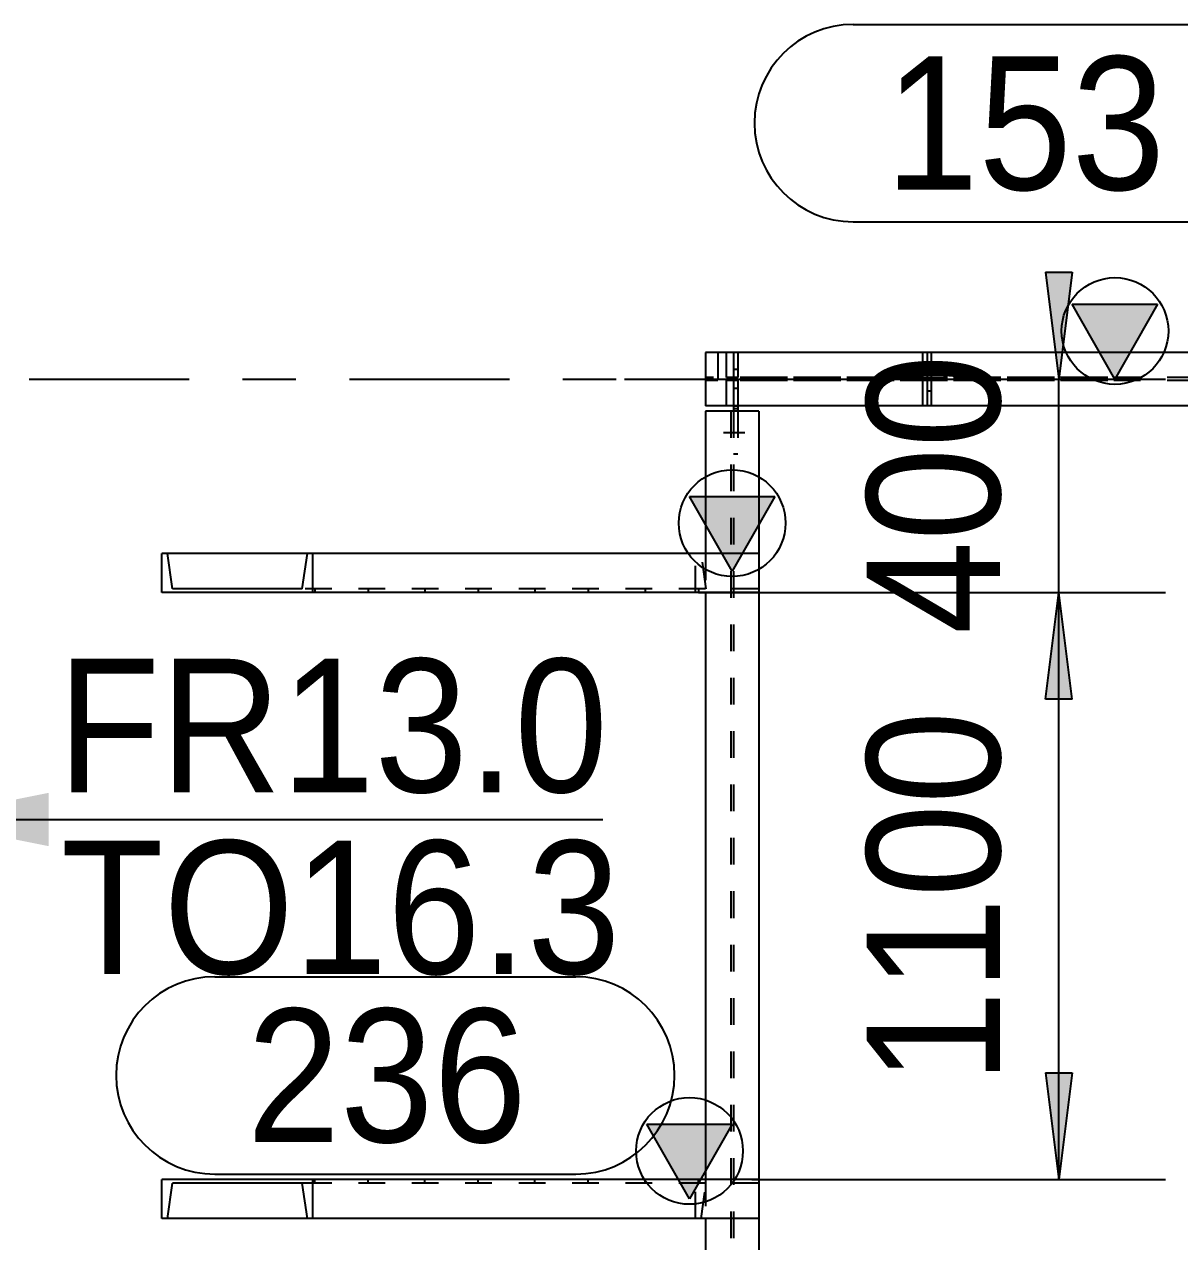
# Model space of a CAD drawing. Header units: millimetres. Extents: x 0 to 594, y 0 to 420.
# Drawn here: x 392.62 to 414.26, y 138.63 to 161.44 of the extents above; entities that cross this region are included whole.
import ezdxf

# ---------------------------------------------------------------- set-up
doc = ezdxf.new("R2010")
doc.units = ezdxf.units.MM
doc.header["$MEASUREMENT"] = 0
for name, pattern in [('XKITLINE00', [0]), ('XKITLINE02', [4, 2, -2]), ('XKITLINE03', [6, 3, -1, 1, -1]), ('XKITLINE04', [3, 0.5, -0.5, 0.5, -0.5, 0.5, -0.5])]:
    doc.linetypes.add(name, pattern=pattern)
for name, color, linetype in [('dimension', 7, 'Continuous'), ('grid', 7, 'Continuous'), ('mark', 7, 'Continuous'), ('part1', 7, 'Continuous'), ('text', 7, 'Continuous')]:
    doc.layers.add(name, color=color, linetype=linetype)
doc.styles.add('STYLE_1', font='arial.ttf', dxfattribs={"height": 0.2})

# ---------------------------------------------------------------- blocks, each defined once
blk = doc.blocks.new('*D3366')
at = {"layer": 'grid', "color": 4, "linetype": 'XKITLINE03'}
blk.add_line((1247.14, 1693.943), (1630.763, 1693.943), dxfattribs=at)
blk = doc.blocks.new('*D3384')
at = {"layer": 'part1', "color": 0, "linetype": 'XKITLINE00'}
for p, q in [((1572.813, 1693.343), (1571.813, 1693.343)), ((1571.813, 1693.343), (1571.813, 1690.673)), ((1572.813, 1693.343), (1572.813, 1690.673)), ((1572.313, 1690.343), (1571.513, 1691.743)), ((1571.513, 1691.743), (1573.113, 1691.743)), ((1573.113, 1691.743), (1572.313, 1690.343)), ((1571.813, 1689.943), (1571.813, 1678.943)), ((1572.813, 1689.943), (1572.813, 1678.943)), ((1571.813, 1678.213), (1571.813, 1660.743)), ((1572.813, 1678.213), (1572.813, 1660.743))]:
    blk.add_line(p, q, dxfattribs=at)
at = {"layer": 'part1', "color": 2, "linetype": 'XKITLINE04'}
for p, q in [((1572.286, 1693.343), (1572.286, 1660.743)), ((1572.341, 1693.343), (1572.341, 1660.743)), ((1571.813, 1690.673), (1571.813, 1689.943)), ((1572.813, 1690.673), (1572.813, 1689.943)), ((1571.813, 1678.943), (1571.813, 1678.213)), ((1572.813, 1678.943), (1572.813, 1678.213))]:
    blk.add_line(p, q, dxfattribs=at)
at = {"layer": 'part1', "color": 0, "linetype": 'XKITLINE00'}
blk.add_circle((1572.313, 1691.243), 1, dxfattribs=at)
at = {"layer": 'part1', "color": 0}
blk.add_solid([(1571.513, 1691.743), (1573.113, 1691.743), (1571.513, 1691.743), (1572.313, 1690.343)], dxfattribs=at)
blk = doc.blocks.new('*D3391')
at = {"layer": 'part1', "color": 0, "linetype": 'XKITLINE00'}
for p, q in [((1566.555, 1678.873), (1566.555, 1678.943)), ((1567.555, 1678.873), (1567.555, 1678.943))]:
    blk.add_line(p, q, dxfattribs=at)
blk = doc.blocks.new('*D3392')
at = {"layer": 'part1', "color": 0, "linetype": 'XKITLINE00'}
for p, q in [((1568.617, 1678.873), (1568.617, 1678.943)), ((1569.617, 1678.873), (1569.617, 1678.943))]:
    blk.add_line(p, q, dxfattribs=at)
blk = doc.blocks.new('*D3393')
at = {"layer": 'part1', "color": 0, "linetype": 'XKITLINE00'}
for p, q in [((1570.68, 1678.873), (1570.68, 1678.943)), ((1571.68, 1678.873), (1571.68, 1678.943))]:
    blk.add_line(p, q, dxfattribs=at)
blk = doc.blocks.new('*D3398')
at = {"layer": 'part1', "color": 0, "linetype": 'XKITLINE00'}
for p, q in [((1570.68, 1690.013), (1570.68, 1689.943)), ((1571.68, 1690.013), (1571.68, 1689.943))]:
    blk.add_line(p, q, dxfattribs=at)
blk = doc.blocks.new('*D3399')
at = {"layer": 'part1', "color": 0, "linetype": 'XKITLINE00'}
for p, q in [((1568.617, 1690.013), (1568.617, 1689.943)), ((1569.617, 1690.013), (1569.617, 1689.943))]:
    blk.add_line(p, q, dxfattribs=at)
blk = doc.blocks.new('*D3400')
at = {"layer": 'part1', "color": 0, "linetype": 'XKITLINE00'}
for p, q in [((1566.555, 1690.013), (1566.555, 1689.943)), ((1567.555, 1690.013), (1567.555, 1689.943))]:
    blk.add_line(p, q, dxfattribs=at)
blk = doc.blocks.new('*D3401')
at = {"layer": 'part1', "color": 0, "linetype": 'XKITLINE00'}
for p, q in [((1564.492, 1678.873), (1564.492, 1678.943)), ((1565.492, 1678.873), (1565.492, 1678.943))]:
    blk.add_line(p, q, dxfattribs=at)
blk = doc.blocks.new('*D3402')
at = {"layer": 'part1', "color": 0, "linetype": 'XKITLINE00'}
for p, q in [((1564.492, 1690.013), (1564.492, 1689.943)), ((1565.492, 1690.013), (1565.492, 1689.943))]:
    blk.add_line(p, q, dxfattribs=at)
blk = doc.blocks.new('*D3408')
at = {"layer": 'part1', "color": 0, "linetype": 'XKITLINE00'}
for p, q in [((1579.486, 1693.943), (1578.686, 1695.343)), ((1578.686, 1695.343), (1580.286, 1695.343)), ((1580.286, 1695.343), (1579.486, 1693.943)), ((1571.813, 1694.443), (1571.813, 1693.443)), ((1582.043, 1694.443), (1571.813, 1694.443)), ((1581.963, 1694.443), (1581.963, 1693.443)), ((1582.043, 1694.443), (1582.043, 1693.443)), ((1582.043, 1693.443), (1571.813, 1693.443))]:
    blk.add_line(p, q, dxfattribs=at)
at = {"layer": 'part1', "color": 2, "linetype": 'XKITLINE04'}
for p, q in [((1581.963, 1693.97), (1571.813, 1693.97)), ((1581.963, 1693.915), (1571.813, 1693.915)), ((1576.045, 1693.915), (1571.813, 1693.915)), ((1581.663, 1693.97), (1581.663, 1693.915)), ((1581.911, 1693.97), (1581.668, 1693.97))]:
    blk.add_line(p, q, dxfattribs=at)
at = {"layer": 'part1', "color": 0, "linetype": 'XKITLINE00'}
blk.add_circle((1579.486, 1694.843), 1, dxfattribs=at)
at = {"layer": 'part1', "color": 0}
blk.add_solid([(1578.686, 1695.343), (1580.286, 1695.343), (1578.686, 1695.343), (1579.486, 1693.943)], dxfattribs=at)
blk = doc.blocks.new('*D3717')
at = {"layer": 'dimension', "color": 1, "linetype": 'XKITLINE00'}
for p, q in [((1578.182, 1695.943), (1578.432, 1693.943)), ((1578.182, 1695.943), (1578.682, 1695.943)), ((1578.682, 1695.943), (1578.432, 1693.943)), ((1570.298, 1693.943), (1580.432, 1693.943)), ((1578.432, 1689.943), (1578.432, 1693.943)), ((1571.68, 1689.943), (1580.432, 1689.943)), ((1578.182, 1687.943), (1578.432, 1689.943)), ((1578.682, 1687.943), (1578.432, 1689.943)), ((1578.682, 1687.943), (1578.182, 1687.943))]:
    blk.add_line(p, q, dxfattribs=at)
at = {"layer": 'dimension', "color": 1}
for points in [[(1578.432, 1693.943), (1578.182, 1695.943), (1578.432, 1693.943), (1578.682, 1695.943)], [(1578.432, 1689.943), (1578.682, 1687.943), (1578.432, 1689.943), (1578.182, 1687.943)]]:
    blk.add_solid(points, dxfattribs=at)
at = {"layer": 'dimension', "color": 1, "style": 'STYLE_1', "width": 0.9}
blk.add_text('400', height=2.5, rotation=90.0002, dxfattribs=at).set_placement((1577.332, 1689.161))
blk = doc.blocks.new('*D3735')
at = {"layer": 'mark', "color": 1, "linetype": 'XKITLINE00'}
for p, q in [((1574.581, 1700.589), (1581.344, 1700.589)), ((1574.581, 1696.889), (1581.344, 1696.889)), ((1581.663, 1694.443), (1581.344, 1696.889)), ((1581.344, 1696.889), (1581.344, 1696.889))]:
    blk.add_line(p, q, dxfattribs=at)
for centre, start, end in [((1574.581, 1698.739), 90, -90), ((1581.344, 1698.739), -90, 90)]:
    blk.add_arc(centre, 1.85, start, end, dxfattribs=at)
at = {"layer": 'mark', "color": 1, "style": 'STYLE_1', "width": 0.9}
blk.add_text('153', height=2.5, dxfattribs=at).set_placement((1575.181, 1697.489))
blk = doc.blocks.new('*D3738')
at = {"layer": 'part1', "color": 2, "linetype": 'XKITLINE04'}
for p, q in [((1576.045, 1693.915), (1575.965, 1693.915)), ((1575.965, 1693.915), (1575.965, 1693.443)), ((1576.045, 1693.915), (1576.045, 1693.443)), ((1576.045, 1693.715), (1575.965, 1693.715)), ((1576.045, 1693.443), (1575.965, 1693.443))]:
    blk.add_line(p, q, dxfattribs=at)
blk = doc.blocks.new('*D3739')
at = {"layer": 'part1', "color": 2, "linetype": 'XKITLINE04'}
for p, q in [((1575.965, 1694.443), (1575.965, 1693.97)), ((1576.045, 1694.443), (1575.965, 1694.443)), ((1576.045, 1694.443), (1576.045, 1693.97)), ((1576.045, 1694.17), (1575.965, 1694.17)), ((1576.045, 1693.97), (1575.965, 1693.97))]:
    blk.add_line(p, q, dxfattribs=at)
blk = doc.blocks.new('*D3777')
at = {"layer": 'text', "color": 1, "style": 'STYLE_1', "width": 0.9}
blk.add_text('TO16.3', height=2.5, dxfattribs=at).set_placement((1559.738, 1682.794))
blk = doc.blocks.new('*D3779')
at = {"layer": 'text', "color": 1, "linetype": 'XKITLINE00'}
blk.add_line((1557.006, 1685.689), (1569.893, 1685.689), dxfattribs=at)
at = {"layer": 'text', "color": 1}
blk.add_solid([(1557.006, 1685.689), (1559.506, 1686.189), (1557.006, 1685.689), (1559.506, 1685.189)], dxfattribs=at)
at = {"layer": 'text', "color": 1, "style": 'STYLE_1', "width": 0.9}
blk.add_text('FR13.0', height=2.5, dxfattribs=at).set_placement((1559.676, 1686.201))
blk = doc.blocks.new('*D3784')
at = {"layer": 'part1', "color": 0, "linetype": 'XKITLINE00'}
for p, q in [((1572.813, 1690.673), (1561.628, 1690.673)), ((1561.628, 1689.943), (1561.628, 1690.673)), ((1561.825, 1690.013), (1561.732, 1690.673)), ((1564.259, 1690.013), (1564.353, 1690.673)), ((1564.456, 1689.943), (1564.456, 1690.673)), ((1572.813, 1690.673), (1572.813, 1689.943)), ((1572.813, 1689.943), (1561.628, 1689.943)), ((1564.259, 1690.013), (1561.825, 1690.013))]:
    blk.add_line(p, q, dxfattribs=at)
at = {"layer": 'part1', "color": 2, "linetype": 'XKITLINE04'}
for p, q in [((1561.732, 1690.673), (1561.628, 1690.673)), ((1571.628, 1689.943), (1571.628, 1690.673)), ((1571.825, 1690.013), (1571.732, 1690.673)), ((1572.813, 1690.013), (1564.259, 1690.013))]:
    blk.add_line(p, q, dxfattribs=at)
blk = doc.blocks.new('*D3785')
at = {"layer": 'part1', "color": 0, "linetype": 'XKITLINE00'}
for p, q in [((1571.514, 1678.578), (1570.714, 1679.978)), ((1570.714, 1679.978), (1572.314, 1679.978)), ((1572.314, 1679.978), (1571.514, 1678.578)), ((1561.628, 1678.213), (1561.628, 1678.943)), ((1564.456, 1678.943), (1561.628, 1678.943)), ((1572.813, 1678.943), (1564.456, 1678.943)), ((1564.456, 1678.213), (1564.456, 1678.943)), ((1572.813, 1678.943), (1572.813, 1678.213)), ((1561.732, 1678.213), (1561.825, 1678.873)), ((1564.259, 1678.873), (1561.825, 1678.873)), ((1564.353, 1678.213), (1564.259, 1678.873)), ((1572.813, 1678.213), (1561.628, 1678.213))]:
    blk.add_line(p, q, dxfattribs=at)
at = {"layer": 'part1', "color": 2, "linetype": 'XKITLINE04'}
for p, q in [((1571.628, 1678.213), (1571.628, 1678.943)), ((1572.813, 1678.873), (1561.825, 1678.873)), ((1564.456, 1678.873), (1564.259, 1678.873)), ((1571.732, 1678.213), (1571.825, 1678.873)), ((1564.353, 1678.213), (1561.628, 1678.213))]:
    blk.add_line(p, q, dxfattribs=at)
at = {"layer": 'part1', "color": 0, "linetype": 'XKITLINE00'}
blk.add_circle((1571.514, 1679.478), 1, dxfattribs=at)
at = {"layer": 'part1', "color": 0}
blk.add_solid([(1570.714, 1679.978), (1572.314, 1679.978), (1570.714, 1679.978), (1571.514, 1678.578)], dxfattribs=at)
blk = doc.blocks.new('*D3789')
at = {"layer": 'dimension', "color": 1, "linetype": 'XKITLINE00'}
for p, q in [((1571.68, 1689.943), (1580.432, 1689.943)), ((1578.182, 1687.943), (1578.432, 1689.943)), ((1578.432, 1678.943), (1578.432, 1689.943)), ((1578.682, 1687.943), (1578.432, 1689.943)), ((1578.682, 1687.943), (1578.182, 1687.943)), ((1578.182, 1680.943), (1578.432, 1678.943)), ((1578.182, 1680.943), (1578.682, 1680.943)), ((1578.682, 1680.943), (1578.432, 1678.943)), ((1572.68, 1678.943), (1580.432, 1678.943))]:
    blk.add_line(p, q, dxfattribs=at)
at = {"layer": 'dimension', "color": 1}
for points in [[(1578.432, 1689.943), (1578.682, 1687.943), (1578.432, 1689.943), (1578.182, 1687.943)], [(1578.432, 1678.943), (1578.182, 1680.943), (1578.432, 1678.943), (1578.682, 1680.943)]]:
    blk.add_solid(points, dxfattribs=at)
at = {"layer": 'dimension', "color": 1, "style": 'STYLE_1', "width": 0.9}
blk.add_text('1100', height=2.5, rotation=90.0002, dxfattribs=at).set_placement((1577.332, 1680.734))
blk = doc.blocks.new('*D3791')
at = {"layer": 'mark', "color": 1, "linetype": 'XKITLINE00'}
for p, q in [((1562.62, 1682.743), (1569.383, 1682.743)), ((1562.62, 1679.043), (1569.383, 1679.043))]:
    blk.add_line(p, q, dxfattribs=at)
for centre, start, end in [((1562.62, 1680.893), 90, -90), ((1569.383, 1680.893), -90, 90)]:
    blk.add_arc(centre, 1.85, start, end, dxfattribs=at)
at = {"layer": 'mark', "color": 1, "style": 'STYLE_1', "width": 0.9}
blk.add_text('236', height=2.5, dxfattribs=at).set_placement((1563.22, 1679.643))
blk = doc.blocks.new('*D3819')
at = {"layer": 'part1', "color": 2, "linetype": 'XKITLINE04'}
for p, q in [((1572.341, 1694.443), (1572.341, 1693.97)), ((1572.421, 1694.443), (1572.341, 1694.443)), ((1572.421, 1694.443), (1572.421, 1693.97)), ((1572.421, 1694.12), (1572.341, 1694.12)), ((1572.421, 1693.97), (1572.341, 1693.97))]:
    blk.add_line(p, q, dxfattribs=at)
blk = doc.blocks.new('*D3820')
at = {"layer": 'part1', "color": 0, "linetype": 'XKITLINE02'}
blk.add_line((1572.153, 1692.943), (1572.553, 1692.943), dxfattribs=at)
blk.add_line((1572.153, 1692.943), (1572.553, 1692.943), dxfattribs=at)
blk = doc.blocks.new('*D3821')
at = {"layer": 'part1', "color": 2, "linetype": 'XKITLINE04'}
for p, q in [((1572.341, 1693.915), (1572.341, 1693.443)), ((1572.341, 1693.915), (1572.341, 1693.443)), ((1572.421, 1693.915), (1572.341, 1693.915)), ((1572.421, 1693.765), (1572.341, 1693.765)), ((1572.421, 1693.915), (1572.421, 1693.443)), ((1572.421, 1693.915), (1572.421, 1693.443)), ((1572.341, 1693.443), (1572.421, 1693.443)), ((1572.341, 1693.443), (1572.421, 1693.443)), ((1572.341, 1693.443), (1572.421, 1693.443)), ((1572.341, 1693.443), (1572.421, 1693.443)), ((1572.341, 1693.393), (1572.421, 1693.393)), ((1572.341, 1693.343), (1572.341, 1692.543)), ((1572.421, 1693.343), (1572.421, 1692.543)), ((1572.341, 1692.543), (1572.421, 1692.543)), ((1572.341, 1692.543), (1572.421, 1692.543))]:
    blk.add_line(p, q, dxfattribs=at)
at = {"layer": 'part1', "color": 0, "linetype": 'XKITLINE00'}
for p, q in [((1572.341, 1693.443), (1572.341, 1693.343)), ((1572.341, 1693.393), (1572.421, 1693.393)), ((1572.421, 1693.443), (1572.421, 1693.343))]:
    blk.add_line(p, q, dxfattribs=at)
blk = doc.blocks.new('*D3830')
at = {"layer": 'part1', "color": 2, "linetype": 'XKITLINE04'}
for p, q in [((1572.045, 1694.443), (1572.045, 1693.443)), ((1575.67, 1694.443), (1572.045, 1694.443)), ((1572.205, 1693.97), (1572.205, 1694.443)), ((1579.51, 1694.443), (1575.885, 1694.443)), ((1575.885, 1693.97), (1575.885, 1694.443)), ((1576.045, 1694.443), (1576.045, 1693.443)), ((1579.35, 1693.97), (1572.205, 1693.97)), ((1572.205, 1693.443), (1572.205, 1693.915)), ((1579.35, 1693.915), (1572.205, 1693.915)), ((1575.885, 1693.443), (1575.885, 1693.915)), ((1575.67, 1693.443), (1572.045, 1693.443)), ((1579.51, 1693.443), (1575.885, 1693.443))]:
    blk.add_line(p, q, dxfattribs=at)

msp = doc.modelspace()

# ---------------------------------------------------------------- block references
at = {"layer": 'dimension'}
for name in ['*D3717', '*D3789']:
    msp.add_blockref(name, (-1166.435, -1539.151), dxfattribs=at)
at = {"layer": 'grid'}
msp.add_blockref('*D3366', (-1166.435, -1539.151), dxfattribs=at)
at = {"layer": 'mark'}
for name in ['*D3735', '*D3791']:
    msp.add_blockref(name, (-1166.435, -1539.151), dxfattribs=at)
at = {"layer": 'part1'}
for name in ['*D3408', '*D3830', '*D3819', '*D3739', '*D3821', '*D3738', '*D3384', '*D3820', '*D3784', '*D3402', '*D3400', '*D3399', '*D3398', '*D3785', '*D3401', '*D3391', '*D3392', '*D3393']:
    msp.add_blockref(name, (-1166.435, -1539.151), dxfattribs=at)
at = {"layer": 'text'}
for name in ['*D3779', '*D3777']:
    msp.add_blockref(name, (-1166.435, -1539.151), dxfattribs=at)

doc.saveas('drawing.dxf')
